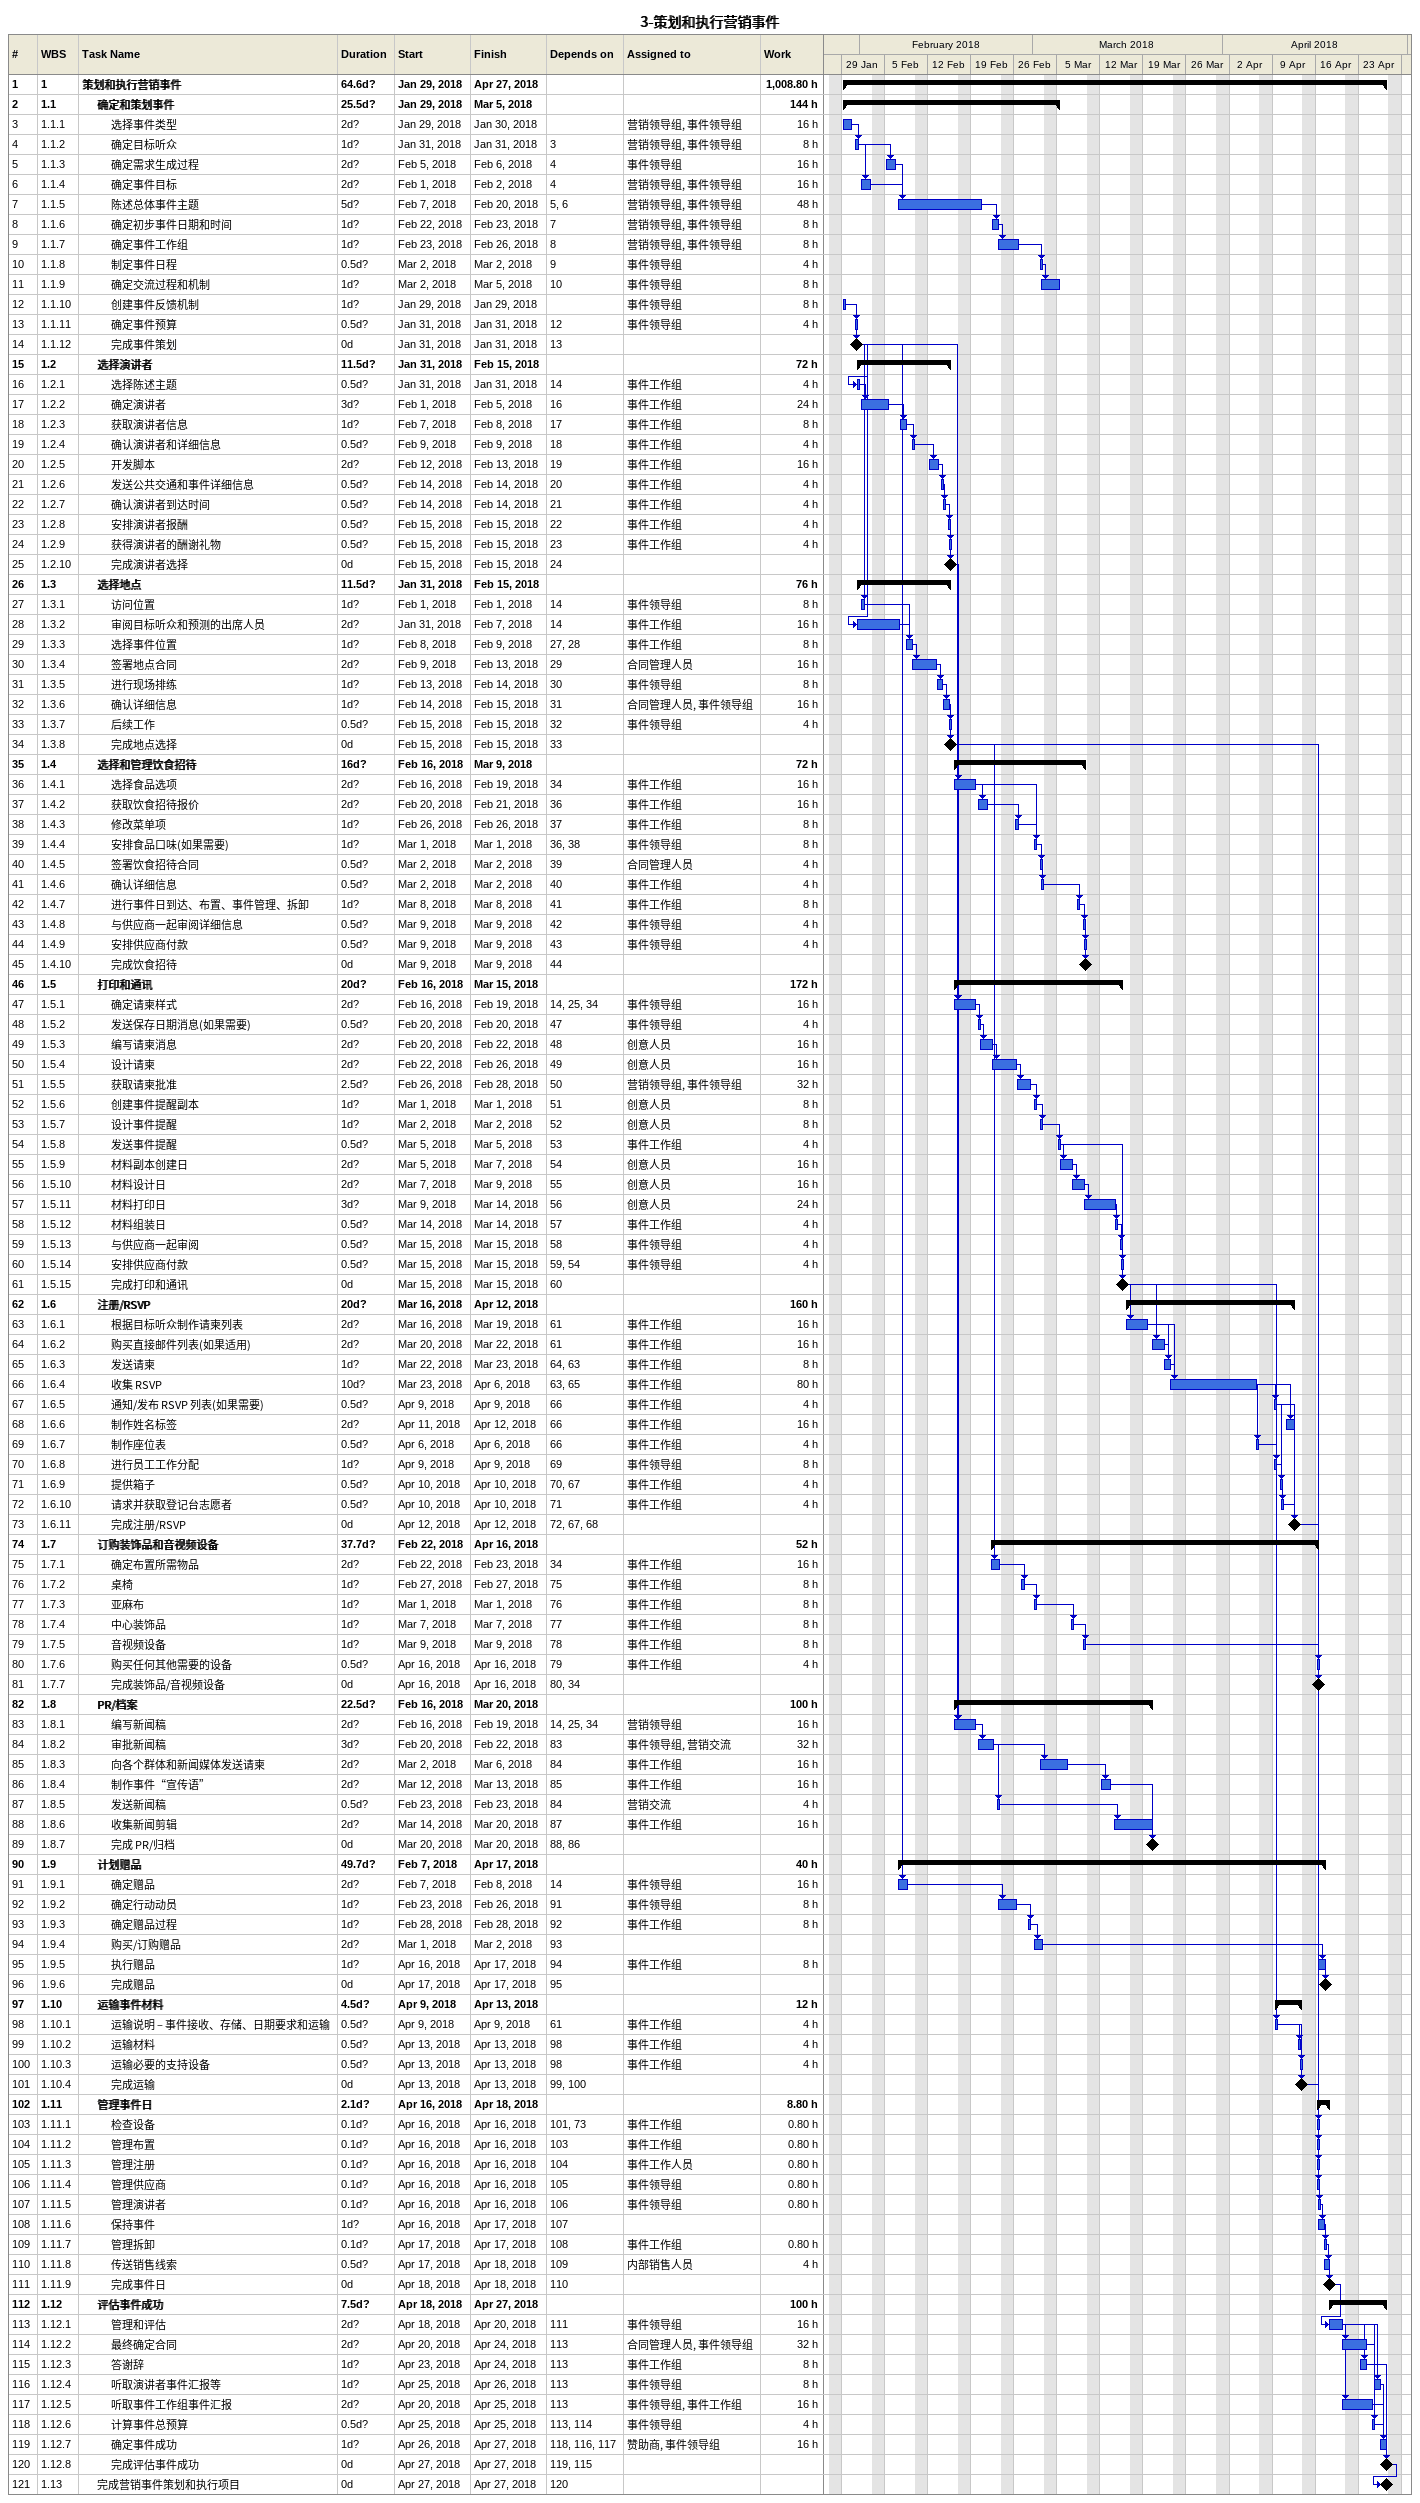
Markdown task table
3-策划和执行营销事件

| ID | WBS | Task | Duration | Start | Finish | Predecessors | Resources | Work (h) |
|---|---|---|---|---|---|---|---|---|
| 1 | 1 | **策划和执行营销事件** | 64.6d? | 2018-01-29 | 2018-04-27 |  |  | 1008.80 |
| 2 | 1.1 | **确定和策划事件** | 25.5d? | 2018-01-29 | 2018-03-05 |  |  | 144 |
| 3 | 1.1.1 | 选择事件类型 | 2d? | 2018-01-29 | 2018-01-30 |  | 营销领导组, 事件领导组 | 16 |
| 4 | 1.1.2 | 确定目标听众 | 1d? | 2018-01-31 | 2018-01-31 | 3 | 营销领导组, 事件领导组 | 8 |
| 5 | 1.1.3 | 确定需求生成过程 | 2d? | 2018-02-05 | 2018-02-06 | 4 | 事件领导组 | 16 |
| 6 | 1.1.4 | 确定事件目标 | 2d? | 2018-02-01 | 2018-02-02 | 4 | 营销领导组, 事件领导组 | 16 |
| 7 | 1.1.5 | 陈述总体事件主题 | 5d? | 2018-02-07 | 2018-02-20 | 5, 6 | 营销领导组, 事件领导组 | 48 |
| 8 | 1.1.6 | 确定初步事件日期和时间 | 1d? | 2018-02-22 | 2018-02-23 | 7 | 营销领导组, 事件领导组 | 8 |
| 9 | 1.1.7 | 确定事件工作组 | 1d? | 2018-02-23 | 2018-02-26 | 8 | 营销领导组, 事件领导组 | 8 |
| 10 | 1.1.8 | 制定事件日程 | 0.5d? | 2018-03-02 | 2018-03-02 | 9 | 事件领导组 | 4 |
| 11 | 1.1.9 | 确定交流过程和机制 | 1d? | 2018-03-02 | 2018-03-05 | 10 | 事件领导组 | 8 |
| 12 | 1.1.10 | 创建事件反馈机制 | 1d? | 2018-01-29 | 2018-01-29 |  | 事件领导组 | 8 |
| 13 | 1.1.11 | 确定事件预算 | 0.5d? | 2018-01-31 | 2018-01-31 | 12 | 事件领导组 | 4 |
| 14 | 1.1.12 | 完成事件策划 | 0d | 2018-01-31 | 2018-01-31 | 13 |  |  |
| 15 | 1.2 | **选择演讲者** | 11.5d? | 2018-01-31 | 2018-02-15 |  |  | 72 |
| 16 | 1.2.1 | 选择陈述主题 | 0.5d? | 2018-01-31 | 2018-01-31 | 14 | 事件工作组 | 4 |
| 17 | 1.2.2 | 确定演讲者 | 3d? | 2018-02-01 | 2018-02-05 | 16 | 事件工作组 | 24 |
| 18 | 1.2.3 | 获取演讲者信息 | 1d? | 2018-02-07 | 2018-02-08 | 17 | 事件工作组 | 8 |
| 19 | 1.2.4 | 确认演讲者和详细信息 | 0.5d? | 2018-02-09 | 2018-02-09 | 18 | 事件工作组 | 4 |
| 20 | 1.2.5 | 开发脚本 | 2d? | 2018-02-12 | 2018-02-13 | 19 | 事件工作组 | 16 |
| 21 | 1.2.6 | 发送公共交通和事件详细信息 | 0.5d? | 2018-02-14 | 2018-02-14 | 20 | 事件工作组 | 4 |
| 22 | 1.2.7 | 确认演讲者到达时间 | 0.5d? | 2018-02-14 | 2018-02-14 | 21 | 事件工作组 | 4 |
| 23 | 1.2.8 | 安排演讲者报酬 | 0.5d? | 2018-02-15 | 2018-02-15 | 22 | 事件工作组 | 4 |
| 24 | 1.2.9 | 获得演讲者的酬谢礼物 | 0.5d? | 2018-02-15 | 2018-02-15 | 23 | 事件工作组 | 4 |
| 25 | 1.2.10 | 完成演讲者选择 | 0d | 2018-02-15 | 2018-02-15 | 24 |  |  |
| 26 | 1.3 | **选择地点** | 11.5d? | 2018-01-31 | 2018-02-15 |  |  | 76 |
| 27 | 1.3.1 | 访问位置 | 1d? | 2018-02-01 | 2018-02-01 | 14 | 事件领导组 | 8 |
| 28 | 1.3.2 | 审阅目标听众和预测的出席人员 | 2d? | 2018-01-31 | 2018-02-07 | 14 | 事件工作组 | 16 |
| 29 | 1.3.3 | 选择事件位置 | 1d? | 2018-02-08 | 2018-02-09 | 27, 28 | 事件工作组 | 8 |
| 30 | 1.3.4 | 签署地点合同 | 2d? | 2018-02-09 | 2018-02-13 | 29 | 合同管理人员 | 16 |
| 31 | 1.3.5 | 进行现场排练 | 1d? | 2018-02-13 | 2018-02-14 | 30 | 事件领导组 | 8 |
| 32 | 1.3.6 | 确认详细信息 | 1d? | 2018-02-14 | 2018-02-15 | 31 | 合同管理人员, 事件领导组 | 16 |
| 33 | 1.3.7 | 后续工作 | 0.5d? | 2018-02-15 | 2018-02-15 | 32 | 事件领导组 | 4 |
| 34 | 1.3.8 | 完成地点选择 | 0d | 2018-02-15 | 2018-02-15 | 33 |  |  |
| 35 | 1.4 | **选择和管理饮食招待** | 16d? | 2018-02-16 | 2018-03-09 |  |  | 72 |
| 36 | 1.4.1 | 选择食品选项 | 2d? | 2018-02-16 | 2018-02-19 | 34 | 事件工作组 | 16 |
| 37 | 1.4.2 | 获取饮食招待报价 | 2d? | 2018-02-20 | 2018-02-21 | 36 | 事件工作组 | 16 |
| 38 | 1.4.3 | 修改菜单项 | 1d? | 2018-02-26 | 2018-02-26 | 37 | 事件工作组 | 8 |
| 39 | 1.4.4 | 安排食品口味(如果需要) | 1d? | 2018-03-01 | 2018-03-01 | 36, 38 | 事件领导组 | 8 |
| 40 | 1.4.5 | 签署饮食招待合同 | 0.5d? | 2018-03-02 | 2018-03-02 | 39 | 合同管理人员 | 4 |
| 41 | 1.4.6 | 确认详细信息 | 0.5d? | 2018-03-02 | 2018-03-02 | 40 | 事件工作组 | 4 |
| 42 | 1.4.7 | 进行事件日到达、布置、事件管理、拆卸 | 1d? | 2018-03-08 | 2018-03-08 | 41 | 事件工作组 | 8 |
| 43 | 1.4.8 | 与供应商一起审阅详细信息 | 0.5d? | 2018-03-09 | 2018-03-09 | 42 | 事件领导组 | 4 |
| 44 | 1.4.9 | 安排供应商付款 | 0.5d? | 2018-03-09 | 2018-03-09 | 43 | 事件领导组 | 4 |
| 45 | 1.4.10 | 完成饮食招待 | 0d | 2018-03-09 | 2018-03-09 | 44 |  |  |
| 46 | 1.5 | **打印和通讯** | 20d? | 2018-02-16 | 2018-03-15 |  |  | 172 |
| 47 | 1.5.1 | 确定请柬样式 | 2d? | 2018-02-16 | 2018-02-19 | 14, 25, 34 | 事件领导组 | 16 |
| 48 | 1.5.2 | 发送保存日期消息(如果需要) | 0.5d? | 2018-02-20 | 2018-02-20 | 47 | 事件领导组 | 4 |
| 49 | 1.5.3 | 编写请柬消息 | 2d? | 2018-02-20 | 2018-02-22 | 48 | 创意人员 | 16 |
| 50 | 1.5.4 | 设计请柬 | 2d? | 2018-02-22 | 2018-02-26 | 49 | 创意人员 | 16 |
| 51 | 1.5.5 | 获取请柬批准 | 2.5d? | 2018-02-26 | 2018-02-28 | 50 | 营销领导组, 事件领导组 | 32 |
| 52 | 1.5.6 | 创建事件提醒副本 | 1d? | 2018-03-01 | 2018-03-01 | 51 | 创意人员 | 8 |
| 53 | 1.5.7 | 设计事件提醒 | 1d? | 2018-03-02 | 2018-03-02 | 52 | 创意人员 | 8 |
| 54 | 1.5.8 | 发送事件提醒 | 0.5d? | 2018-03-05 | 2018-03-05 | 53 | 事件工作组 | 4 |
| 55 | 1.5.9 | 材料副本创建日 | 2d? | 2018-03-05 | 2018-03-07 | 54 | 创意人员 | 16 |
| 56 | 1.5.10 | 材料设计日 | 2d? | 2018-03-07 | 2018-03-09 | 55 | 创意人员 | 16 |
| 57 | 1.5.11 | 材料打印日 | 3d? | 2018-03-09 | 2018-03-14 | 56 | 创意人员 | 24 |
| 58 | 1.5.12 | 材料组装日 | 0.5d? | 2018-03-14 | 2018-03-14 | 57 | 事件工作组 | 4 |
| 59 | 1.5.13 | 与供应商一起审阅 | 0.5d? | 2018-03-15 | 2018-03-15 | 58 | 事件领导组 | 4 |
| 60 | 1.5.14 | 安排供应商付款 | 0.5d? | 2018-03-15 | 2018-03-15 | 59, 54 | 事件领导组 | 4 |
| 61 | 1.5.15 | 完成打印和通讯 | 0d | 2018-03-15 | 2018-03-15 | 60 |  |  |
| 62 | 1.6 | **注册/RSVP** | 20d? | 2018-03-16 | 2018-04-12 |  |  | 160 |
| 63 | 1.6.1 | 根据目标听众制作请柬列表 | 2d? | 2018-03-16 | 2018-03-19 | 61 | 事件工作组 | 16 |
| 64 | 1.6.2 | 购买直接邮件列表(如果适用) | 2d? | 2018-03-20 | 2018-03-22 | 61 | 事件工作组 | 16 |
| 65 | 1.6.3 | 发送请柬 | 1d? | 2018-03-22 | 2018-03-23 | 64, 63 | 事件工作组 | 8 |
| 66 | 1.6.4 | 收集 RSVP | 10d? | 2018-03-23 | 2018-04-06 | 63, 65 | 事件工作组 | 80 |
| 67 | 1.6.5 | 通知/发布 RSVP 列表(如果需要) | 0.5d? | 2018-04-09 | 2018-04-09 | 66 | 事件工作组 | 4 |
| 68 | 1.6.6 | 制作姓名标签 | 2d? | 2018-04-11 | 2018-04-12 | 66 | 事件工作组 | 16 |
| 69 | 1.6.7 | 制作座位表 | 0.5d? | 2018-04-06 | 2018-04-06 | 66 | 事件工作组 | 4 |
| 70 | 1.6.8 | 进行员工工作分配 | 1d? | 2018-04-09 | 2018-04-09 | 69 | 事件领导组 | 8 |
| 71 | 1.6.9 | 提供箱子 | 0.5d? | 2018-04-10 | 2018-04-10 | 70, 67 | 事件工作组 | 4 |
| 72 | 1.6.10 | 请求并获取登记台志愿者 | 0.5d? | 2018-04-10 | 2018-04-10 | 71 | 事件工作组 | 4 |
| 73 | 1.6.11 | 完成注册/RSVP | 0d | 2018-04-12 | 2018-04-12 | 72, 67, 68 |  |  |
| 74 | 1.7 | **订购装饰品和音视频设备** | 37.7d? | 2018-02-22 | 2018-04-16 |  |  | 52 |
| 75 | 1.7.1 | 确定布置所需物品 | 2d? | 2018-02-22 | 2018-02-23 | 34 | 事件工作组 | 16 |
| 76 | 1.7.2 | 桌椅 | 1d? | 2018-02-27 | 2018-02-27 | 75 | 事件工作组 | 8 |
| 77 | 1.7.3 | 亚麻布 | 1d? | 2018-03-01 | 2018-03-01 | 76 | 事件工作组 | 8 |
| 78 | 1.7.4 | 中心装饰品 | 1d? | 2018-03-07 | 2018-03-07 | 77 | 事件工作组 | 8 |
| 79 | 1.7.5 | 音视频设备 | 1d? | 2018-03-09 | 2018-03-09 | 78 | 事件工作组 | 8 |
| 80 | 1.7.6 | 购买任何其他需要的设备 | 0.5d? | 2018-04-16 | 2018-04-16 | 79 | 事件工作组 | 4 |
| 81 | 1.7.7 | 完成装饰品/音视频设备 | 0d | 2018-04-16 | 2018-04-16 | 80, 34 |  |  |
| 82 | 1.8 | **PR/档案** | 22.5d? | 2018-02-16 | 2018-03-20 |  |  | 100 |
| 83 | 1.8.1 | 编写新闻稿 | 2d? | 2018-02-16 | 2018-02-19 | 14, 25, 34 | 营销领导组 | 16 |
| 84 | 1.8.2 | 审批新闻稿 | 3d? | 2018-02-20 | 2018-02-22 | 83 | 事件领导组, 营销交流 | 32 |
| 85 | 1.8.3 | 向各个群体和新闻媒体发送请柬 | 2d? | 2018-03-02 | 2018-03-06 | 84 | 事件工作组 | 16 |
| 86 | 1.8.4 | 制作事件“宣传语” | 2d? | 2018-03-12 | 2018-03-13 | 85 | 事件工作组 | 16 |
| 87 | 1.8.5 | 发送新闻稿 | 0.5d? | 2018-02-23 | 2018-02-23 | 84 | 营销交流 | 4 |
| 88 | 1.8.6 | 收集新闻剪辑 | 2d? | 2018-03-14 | 2018-03-20 | 87 | 事件工作组 | 16 |
| 89 | 1.8.7 | 完成 PR/归档 | 0d | 2018-03-20 | 2018-03-20 | 88, 86 |  |  |
| 90 | 1.9 | **计划赠品** | 49.7d? | 2018-02-07 | 2018-04-17 |  |  | 40 |
| 91 | 1.9.1 | 确定赠品 | 2d? | 2018-02-07 | 2018-02-08 | 14 | 事件领导组 | 16 |
| 92 | 1.9.2 | 确定行动动员 | 1d? | 2018-02-23 | 2018-02-26 | 91 | 事件领导组 | 8 |
| 93 | 1.9.3 | 确定赠品过程 | 1d? | 2018-02-28 | 2018-02-28 | 92 | 事件工作组 | 8 |
| 94 | 1.9.4 | 购买/订购赠品 | 2d? | 2018-03-01 | 2018-03-02 | 93 |  |  |
| 95 | 1.9.5 | 执行赠品 | 1d? | 2018-04-16 | 2018-04-17 | 94 | 事件工作组 | 8 |
| 96 | 1.9.6 | 完成赠品 | 0d | 2018-04-17 | 2018-04-17 | 95 |  |  |
| 97 | 1.10 | **运输事件材料** | 4.5d? | 2018-04-09 | 2018-04-13 |  |  | 12 |
| 98 | 1.10.1 | 运输说明 – 事件接收、存储、日期要求和运输 | 0.5d? | 2018-04-09 | 2018-04-09 | 61 | 事件工作组 | 4 |
| 99 | 1.10.2 | 运输材料 | 0.5d? | 2018-04-13 | 2018-04-13 | 98 | 事件工作组 | 4 |
| 100 | 1.10.3 | 运输必要的支持设备 | 0.5d? | 2018-04-13 | 2018-04-13 | 98 | 事件工作组 | 4 |
| 101 | 1.10.4 | 完成运输 | 0d | 2018-04-13 | 2018-04-13 | 99, 100 |  |  |
| 102 | 1.11 | **管理事件日** | 2.1d? | 2018-04-16 | 2018-04-18 |  |  | 8.80 |
| 103 | 1.11.1 | 检查设备 | 0.1d? | 2018-04-16 | 2018-04-16 | 101, 73 | 事件工作组 | 0.80 |
| 104 | 1.11.2 | 管理布置 | 0.1d? | 2018-04-16 | 2018-04-16 | 103 | 事件工作组 | 0.80 |
| 105 | 1.11.3 | 管理注册 | 0.1d? | 2018-04-16 | 2018-04-16 | 104 | 事件工作人员 | 0.80 |
| 106 | 1.11.4 | 管理供应商 | 0.1d? | 2018-04-16 | 2018-04-16 | 105 | 事件领导组 | 0.80 |
| 107 | 1.11.5 | 管理演讲者 | 0.1d? | 2018-04-16 | 2018-04-16 | 106 | 事件领导组 | 0.80 |
| 108 | 1.11.6 | 保持事件 | 1d? | 2018-04-16 | 2018-04-17 | 107 |  |  |
| 109 | 1.11.7 | 管理拆卸 | 0.1d? | 2018-04-17 | 2018-04-17 | 108 | 事件工作组 | 0.80 |
| 110 | 1.11.8 | 传送销售线索 | 0.5d? | 2018-04-17 | 2018-04-18 | 109 | 内部销售人员 | 4 |
| 111 | 1.11.9 | 完成事件日 | 0d | 2018-04-18 | 2018-04-18 | 110 |  |  |
| 112 | 1.12 | **评估事件成功** | 7.5d? | 2018-04-18 | 2018-04-27 |  |  | 100 |
| 113 | 1.12.1 | 管理和评估 | 2d? | 2018-04-18 | 2018-04-20 | 111 | 事件领导组 | 16 |
| 114 | 1.12.2 | 最终确定合同 | 2d? | 2018-04-20 | 2018-04-24 | 113 | 合同管理人员, 事件领导组 | 32 |
| 115 | 1.12.3 | 答谢辞 | 1d? | 2018-04-23 | 2018-04-24 | 113 | 事件工作组 | 8 |
| 116 | 1.12.4 | 听取演讲者事件汇报等 | 1d? | 2018-04-25 | 2018-04-26 | 113 | 事件领导组 | 8 |
| 117 | 1.12.5 | 听取事件工作组事件汇报 | 2d? | 2018-04-20 | 2018-04-25 | 113 | 事件领导组, 事件工作组 | 16 |
| 118 | 1.12.6 | 计算事件总预算 | 0.5d? | 2018-04-25 | 2018-04-25 | 113, 114 | 事件领导组 | 4 |
| 119 | 1.12.7 | 确定事件成功 | 1d? | 2018-04-26 | 2018-04-27 | 118, 116, 117 | 赞助商, 事件领导组 | 16 |
| 120 | 1.12.8 | 完成评估事件成功 | 0d | 2018-04-27 | 2018-04-27 | 119, 115 |  |  |
| 121 | 1.13 | 完成营销事件策划和执行项目 | 0d | 2018-04-27 | 2018-04-27 | 120 |  |  |
